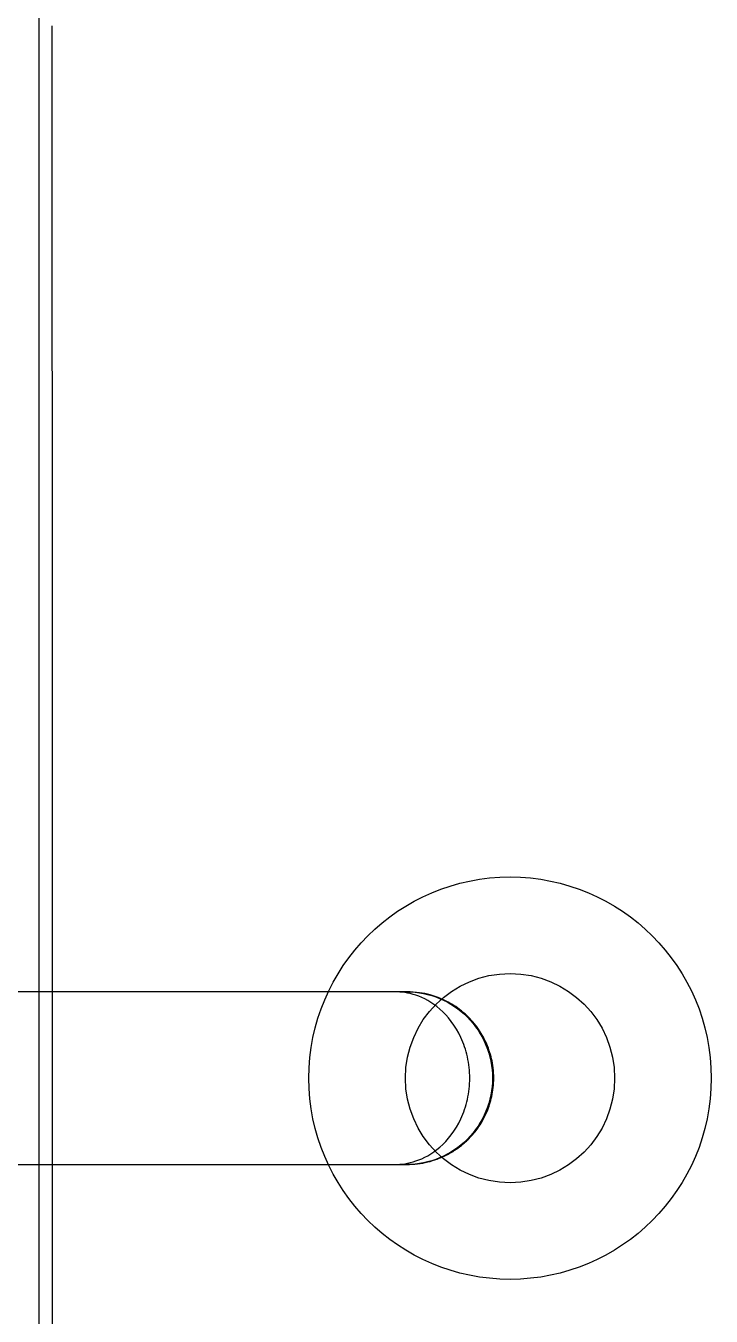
# Model space of a CAD drawing. Header units: millimetres. Extents: x -33000 to 294000, y 0 to 42408.
# Drawn here: x 136605.7 to 136736.8, y 19384.1 to 19630.8 of the extents above; entities that cross this region are included whole.
import ezdxf

# ---------------------------------------------------------------- set-up
doc = ezdxf.new("R2010")
doc.units = ezdxf.units.MM
doc.header["$LTSCALE"] = 50
doc.layers.add('arch', color=8, linetype='Continuous')

msp = doc.modelspace()

# ---------------------------------------------------------------- linework, layer by layer
at = {"layer": 'arch', "linetype": 'Continuous'}
for p, q in [((136608.3, 19177.44), (136608.3, 19681.77)), ((136678.57, 19446.1), (136676.3, 19446.1)), ((136676.3, 19413.1), (136678.57, 19413.1))]:
    msp.add_line(p, q, dxfattribs=at)
for radius in [38.46, 20]:
    msp.add_circle((136698.3, 19429.6), radius, dxfattribs=at)
msp.add_ellipse((136523.7, 19429.6), major_axis=(0, -4991.95), ratio=0.017452, start_param=1.530489, end_param=1.611104, dxfattribs=at)
for points, knots in [([(136676.3, 19446.1), (136672.64, 19446.1), (136663.15, 19446.1), (136644.38, 19446.1), (136626.59, 19446.1), (136612.07, 19446.1), (136601.27, 19446.1), (136590.81, 19446.1), (136580.94, 19446.1), (136571.91, 19446.1), (136561.31, 19446.1), (136551.85, 19446.1), (136548.68, 19446.1), (136548.36, 19446.1)], [0, 0, 0, 0, 0.126868, 0.253737, 0.380605, 0.444039, 0.507473, 0.570907, 0.634341, 0.697775, 0.76121, 0.888078, 1, 1, 1, 1]), ([(136690.59, 19429.6), (136690.59, 19430.98), (136690.29, 19433.73), (136688.58, 19438.73), (136684.94, 19443.31), (136680.18, 19445.77), (136677.49, 19446.1), (136676.3, 19446.1)], [0, 0, 0, 0, 0.125, 0.25, 0.5, 0.75, 1, 1, 1, 1]), ([(136695.18, 19429.6), (136695.18, 19430.26), (136695.11, 19431.51), (136694.8, 19433.27), (136694.31, 19435), (136693.65, 19436.63), (136692.88, 19438.05), (136692.19, 19439.09), (136691.55, 19439.94), (136690.85, 19440.75), (136689.89, 19441.73), (136688.66, 19442.77), (136687.21, 19443.75), (136685.84, 19444.48), (136684.45, 19445.07), (136682.88, 19445.58), (136680.88, 19446), (136679.39, 19446.1), (136678.57, 19446.1)], [0, 0, 0, 0, 0.074556, 0.1421, 0.202631, 0.280219, 0.341965, 0.387769, 0.423535, 0.464379, 0.511066, 0.581713, 0.650719, 0.714156, 0.762813, 0.826271, 0.905347, 1, 1, 1, 1]), ([(136676.3, 19413.1), (136677.49, 19413.1), (136680.18, 19413.44), (136684.94, 19415.9), (136688.58, 19420.48), (136690.29, 19425.48), (136690.59, 19428.23), (136690.59, 19429.6)], [0, 0, 0, 0, 0.25, 0.5, 0.75, 0.875, 1, 1, 1, 1]), ([(136678.57, 19413.1), (136679.27, 19413.11), (136680.61, 19413.19), (136682.54, 19413.54), (136684.32, 19414.08), (136685.93, 19414.77), (136687.36, 19415.56), (136688.48, 19416.33), (136689.32, 19417), (136689.99, 19417.6), (136690.76, 19418.36), (136691.58, 19419.3), (136692.42, 19420.44), (136693.2, 19421.72), (136693.88, 19423.13), (136694.43, 19424.61), (136694.84, 19426.13), (136695.12, 19427.82), (136695.18, 19428.99), (136695.18, 19429.6)], [0, 0, 0, 0, 0.079637, 0.155748, 0.22818, 0.296374, 0.36029, 0.41783, 0.454151, 0.48457, 0.522065, 0.579098, 0.627922, 0.68532, 0.751237, 0.806262, 0.866066, 0.930644, 1, 1, 1, 1]), ([(136695.18, 19429.6), (136695.18, 19429.6), (136695.18, 19429.6), (136695.15, 19429.6), (136695.02, 19429.6), (136694.94, 19429.6)], [0, 0, 0, 0, 0.000935, 0.333956, 1, 1, 1, 1]), ([(136548.3, 19413.1), (136548.3, 19413.1), (136551.38, 19413.1), (136561.31, 19413.1), (136571.91, 19413.1), (136580.94, 19413.1), (136590.81, 19413.1), (136601.27, 19413.1), (136612.07, 19413.1), (136626.59, 19413.1), (136644.38, 19413.1), (136663.15, 19413.1), (136672.64, 19413.1), (136676.3, 19413.1)], [0, 0, 0, 0, 0.125, 0.25, 0.3125, 0.375, 0.4375, 0.5, 0.5625, 0.625, 0.75, 0.875, 1, 1, 1, 1])]:
    msp.add_open_spline(points, degree=3, knots=knots, dxfattribs=at)
for points in [[(136678.57, 19446.1), (136680.71, 19446.1), (136685, 19445.25), (136690.45, 19441.58), (136694.09, 19436.08), (136694.94, 19431.76), (136694.94, 19429.6)], [(136694.94, 19429.6), (136694.94, 19427.45), (136694.09, 19423.13), (136690.45, 19417.63), (136685, 19413.96), (136680.71, 19413.1), (136678.57, 19413.1)]]:
    msp.add_open_spline(points, degree=3, dxfattribs=at)

doc.saveas('drawing.dxf')
